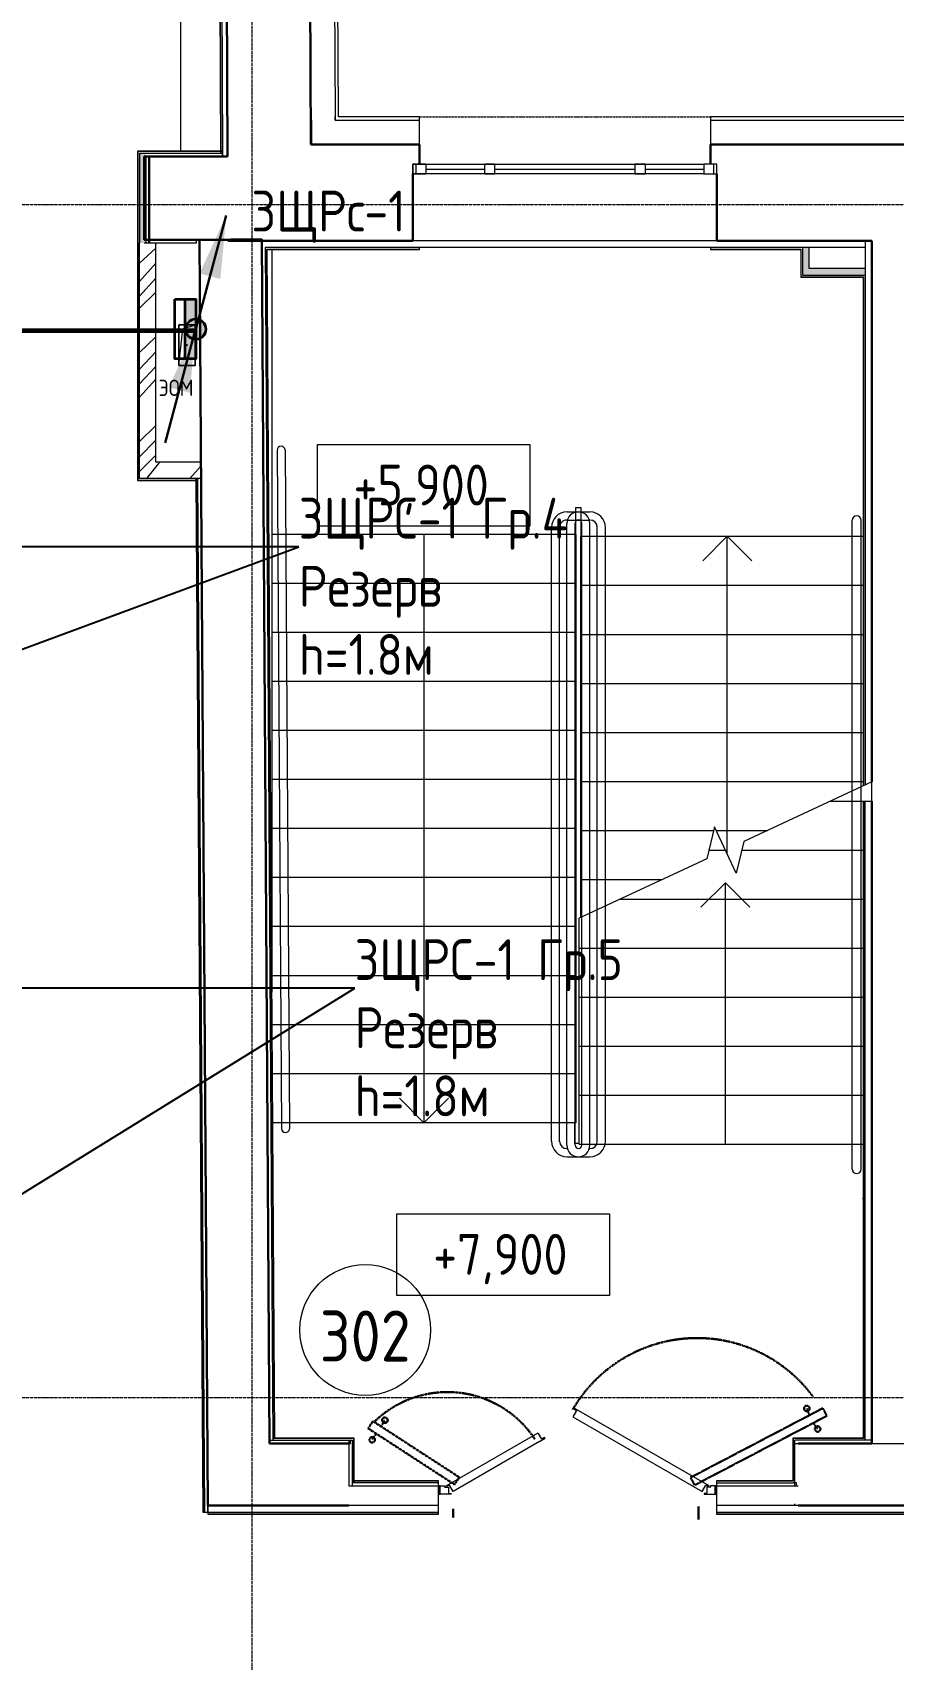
# Model space of a CAD drawing. Header units: millimetres. Extents: x -32 to 417638015, y -35 to 175284279.
# Drawn here: x 417133556 to 417138822, y 175243042 to 175252997 of the extents above; entities that cross this region are included whole.
import ezdxf
from ezdxf import colors
from ezdxf.entities.mleader import LeaderData, LeaderLine
from ezdxf.math import Vec2, Vec3

# ---------------------------------------------------------------- set-up
doc = ezdxf.new("R2010")
doc.units = ezdxf.units.MM
for name, pattern in [('ADSK_Линия сетки', [25, 20, -2.5, 0, -2.5]), ('ADSK_Штриховая_ш3 п1_5', [4.5, 3, -1.5]), ('ADSK_Штрихпунктирная 2 точки_ш15 п1_5 п1_5 п1_5', [19.5, 15, -1.5, 0, -1.5, 0, -1.5]), ('CONTINOUS', [0])]:
    doc.linetypes.add(name, pattern=pattern)
for name, color, linetype, lineweight in [('_ Окна', 7, 'Continuous', 9), ('_ЭМ_гофра', 5, 'Continuous', 60), ('Аннотация', 7, 'Continuous', 18), ('Двери', 7, 'Continuous', 9), ('Лестницы', 7, 'Continuous', 9), ('Обобщенные модели', 7, 'Continuous', 18), ('Окна', 7, 'Continuous', 9), ('Оси', 253, 'Continuous', 9), ('Отметки', 7, 'Continuous', 9), ('Перекрытие', 7, 'Continuous', 18), ('Стены внутренние', 7, 'Continuous', 18), ('Стены наружные', 7, 'Continuous', 18), ('Стены несущие', 7, 'Continuous', 30), ('Стены отделка', 7, 'Continuous', 30), ('Стены перегородки', 7, 'Continuous', 30), ('Стены штриховка', 7, 'Continuous', 9), ('Стрелки вверх', 7, 'Continuous', 18), ('ШТРИХОВКА', 252, 'Continuous', 15), ('ЭМ_Лоток 1_2', 162, 'Continuous', 30), ('ЭОМ_Щит', 5, 'Continuous', 35)]:
    doc.layers.add(name, color=color, linetype=linetype, lineweight=lineweight)
doc.layers.add('_ЭМ_Надписи', color=7, linetype='Continuous')
doc.layers.add('Линии', color=7, linetype='Continuous', lineweight=9, true_color=0x00a600)
doc.styles.add('GOST Common', font='GOST_Common.ttf', dxfattribs={"width": 0.9, "height": 349.9999999999996})
doc.styles.add('GOST Common_1', font='GOST_Common.ttf', dxfattribs={"width": 0.9, "height": 250})
doc.styles.add('GOST Common_4', font='GOST_Common.ttf', dxfattribs={"width": 0.9, "height": 199.9999999999999})
doc.styles.add('ЭОМ', font='isocpeur.ttf', dxfattribs={"width": 0.85, "height": 250})

# ---------------------------------------------------------------- blocks, each defined once
blk = doc.blocks.new('План 3 этажа')
h = blk.add_hatch()
h.set_pattern_fill('ANSI34', color=8, scale=20)
h.set_pattern_definition([(45, (507.3426762534655, 158.9018102923892), (-269.4076836320746, 269.4076836320746), []), (45, (597.1452762534609, 158.9018102923892), (-269.4076836320746, 269.4076836320746), []), (45, (686.9478762534563, 158.9018102923892), (-269.4076836320746, 269.4076836320746), []), (45, (776.7506762534613, 158.9018102923892), (-269.4076836320746, 269.4076836320746), [])])
h.paths.add_polyline_path([(2918.641258606862, 20168.90181029238), (2818.64125860692, 20168.90181029238), (2818.64125860692, 18726.90181029141), (3196.111596484319, 18726.90181029141), (3195.45965154341, 18826.9018102914), (2918.641258606862, 18826.9018102914)])
at = {"layer": 'Стены внутренние'}
h = blk.add_hatch(color=8, dxfattribs=at)
h.dxf.hatch_style = 1
h.paths.add_polyline_path([(2869.359226304165, 20718.90181029235), (2858.64125860692, 20718.90181029235), (2878.64125860692, 20718.90181029235)])
h.paths.add_polyline_path([(2858.64125860692, 20718.90181029235), (2818.64125860692, 20718.90181029235), (2818.64125860692, 20168.90181029238), (2858.641258606978, 20168.90181029238)])
for points in [[(6915.049940231955, 20011.92675335549), (6915.049940231955, 20141.42675335549), (6875.049940231955, 20141.42675335549), (6875.049940231955, 20011.92675335549)], [(7098.307992455084, 19971.92675335549), (7257.342676253465, 19971.9267533555), (7257.342676253465, 20011.92675335549), (6875.049940231955, 20011.92675335549), (6875.049940231955, 19971.92675335549), (7094.708948854648, 19971.92675335549)]]:
    blk.add_hatch(color=8, dxfattribs=at).paths.add_polyline_path(points)
at = {"layer": '_ Окна', "color": 8, "lineweight": 18}
for p, q in [((4491.148214135603, 20591.42675335647), (4491.148214135603, 20651.42675335647)), ((4491.148214135603, 20651.42675335647), (4571.148214135603, 20651.42675335647)), ((4571.148214135603, 20651.42675335647), (4571.148214135603, 20591.42675335647)), ((4931.148214135603, 20591.42675335647), (4931.148214135603, 20651.42675335647)), ((4931.148214135603, 20651.42675335647), (4991.148214135603, 20651.42675335647)), ((4991.148214135603, 20651.42675335647), (4991.148214135603, 20591.42675335647)), ((5851.148214135603, 20591.42675335647), (5851.148214135603, 20651.42675335647)), ((5851.148214135603, 20651.42675335647), (5911.148214135603, 20651.42675335647)), ((5911.148214135603, 20651.42675335647), (5911.148214135603, 20591.42675335647)), ((6271.148214135603, 20651.42675335647), (6271.148214135603, 20591.42675335647)), ((6351.148214135601, 20651.42675335647), (6271.148214135603, 20651.42675335647)), ((6351.148214135601, 20591.42675335647), (6351.148214135601, 20651.42675335647)), ((4571.148214135603, 20591.42675335647), (4491.148214135603, 20591.42675335647)), ((4991.148214135603, 20591.42675335647), (4931.148214135603, 20591.42675335647)), ((5911.148214135603, 20591.42675335647), (5851.148214135603, 20591.42675335647)), ((6271.148214135603, 20591.42675335647), (6351.148214135601, 20591.42675335647))]:
    blk.add_line(p, q, dxfattribs=at)
at = {"layer": '_ Окна', "color": 8}
for p, q in [((4511.148214135602, 20591.42675335647), (4511.148214135602, 20651.42675335647)), ((4571.148214135602, 20621.42675335645), (4931.148214135602, 20621.42675335645)), ((4991.148214135603, 20621.42675335645), (5851.148214135602, 20621.42675335645)), ((5911.148214135603, 20621.42675335645), (6271.148214135602, 20621.42675335645)), ((6331.148214135603, 20591.42675335647), (6331.148214135603, 20651.42675335647))]:
    blk.add_line(p, q, dxfattribs=at)
at = {"layer": 'Аннотация', "color": 8, "lineweight": 20}
for p, q in [((3906.598336592666, 18435.9877478139), (3906.598336592666, 18935.9877478139)), ((3906.598336592666, 18935.9877478139), (5206.598336592666, 18935.9877478139)), ((5206.598336592666, 18935.9877478139), (5206.598336592666, 18435.9877478139)), ((5206.598336592666, 18435.9877478139), (3906.598336592666, 18435.9877478139)), ((4393.798634460487, 13728.64807113637), (4393.798634460487, 14228.64807113637)), ((4393.798634460487, 14228.64807113637), (5693.798634460487, 14228.64807113637)), ((5693.798634460487, 14228.64807113637), (5693.798634460487, 13728.64807113637)), ((5693.798634460487, 13728.64807113637), (4393.798634460487, 13728.64807113637))]:
    blk.add_line(p, q, dxfattribs=at)
at = {"layer": 'Двери', "color": 8}
for p, q in [((5492.315598287227, 13025.28750531588), (5469.815598287216, 12986.31636214559)), ((5469.815598287216, 12986.31636214559), (6260.496791942281, 12529.81636214537)), ((5477.245090211542, 13039.18461963292), (5474.995090211542, 13035.28750531589)), ((5474.995090211542, 13035.28750531589), (5492.315598287227, 13025.28750531588)), ((6302.56730001798, 12562.68461963269), (5477.245090211542, 13039.18461963292)), ((4694.56730001797, 12562.68461963268), (5257.483812477863, 12887.68461963267)), ((5257.483812477863, 12887.68461963267), (5259.733812477863, 12883.78750531564)), ((5279.733812477862, 12849.14648916426), (5259.733812477863, 12883.78750531564)), ((5264.913304402173, 12834.81636214534), (5299.55432055355, 12854.81636214534)), ((5297.05432055355, 12859.14648916426), (5279.733812477862, 12849.14648916426)), ((5299.55432055355, 12854.81636214534), (5297.05432055355, 12859.14648916426)), ((5264.913304402173, 12834.81636214534), (4736.637808093658, 12529.81636214535)), ((4648.56730001809, 12512.68461963259), (4648.56730001809, 12562.68461963162)), ((4648.56730001809, 12562.68461963162), (4684.738362868637, 12562.68461963162)), ((4658.567300017993, 12562.68461963269), (4648.56730001809, 12562.68461963269)), ((4648.56730001809, 12562.68461963269), (4648.56730001809, 12512.68461963269)), ((4658.567300017993, 12512.68461963269), (4658.567300017993, 12562.68461963269)), ((4684.738362868637, 12562.68461963162), (4684.738362868637, 12557.23560860184)), ((4687.261249417686, 12554.71272205279), (4708.56730001809, 12554.71272205279)), ((4696.81730001797, 12558.78750531565), (4694.56730001797, 12562.68461963268)), ((4714.137808093659, 12568.78750531565), (4696.81730001797, 12558.78750531565)), ((4708.56730001809, 12554.71272205279), (4708.56730001809, 12519.18562130673)), ((4736.637808093658, 12529.81636214535), (4714.137808093659, 12568.78750531565)), ((6260.496791942281, 12529.81636214537), (6282.996791942292, 12568.78750531566)), ((6282.996791942292, 12568.78750531566), (6300.317300017978, 12558.78750531566)), ((6288.56730001809, 12554.71272205366), (6288.56730001809, 12519.18562130695)), ((6309.873350618491, 12554.71272205366), (6288.56730001809, 12554.71272205366)), ((6300.317300017978, 12558.78750531566), (6302.56730001798, 12562.68461963269)), ((6312.396237167541, 12562.68461963269), (6312.396237167541, 12557.23560860271)), ((6348.56730001809, 12562.68461963269), (6312.396237167541, 12562.68461963269)), ((6348.56730001809, 12562.68461963269), (6338.567300018002, 12562.68461963269)), ((6338.567300018002, 12562.68461963269), (6338.567300018002, 12512.68461963269)), ((6348.56730001809, 12512.68461963269), (6348.56730001809, 12562.68461963269)), ((6348.56730001809, 12512.68461963269), (6348.56730001809, 12562.68461963269)), ((4724.738362868638, 12512.68461963259), (4648.56730001809, 12512.68461963259)), ((4648.56730001809, 12512.68461963269), (4658.567300017993, 12512.68461963269)), ((4711.068301692229, 12516.68461963259), (4724.738362868638, 12516.68461963259)), ((4724.738362868638, 12516.68461963259), (4724.738362868638, 12512.68461963259)), ((6272.396237167542, 12516.68461963281), (6272.396237167542, 12512.68461963269)), ((6286.066298343951, 12516.68461963281), (6272.396237167542, 12516.68461963281)), ((6272.396237167542, 12512.68461963269), (6348.56730001809, 12512.68461963269)), ((6338.567300018002, 12512.68461963269), (6348.56730001809, 12512.68461963269))]:
    blk.add_line(p, q, dxfattribs=at)
for centre, radius, start, end in [((4687.261249417686, 12557.23560860184), 2.522886549050668, 180, 270), ((6309.873350618491, 12557.23560860271), 2.522886549050668, 270, 0), ((4711.068301692229, 12519.18562130673), 2.501001674139175, 180, 270), ((6286.066298343951, 12519.18562130695), 2.501001674139161, 270, 0)]:
    blk.add_arc(centre, radius, start, end, dxfattribs=at)
at = {"layer": 'Лестницы', "color": 8}
for p, q in [((3628.753219795646, 20129.49029970064), (3628.753219795646, 18385.44373266873)), ((5488.140560501022, 18549.58216896383), (5518.753219795646, 18549.58216896383)), ((5488.140560501022, 18385.44373266873), (5488.140560501022, 18549.58216896383)), ((5518.753219795646, 18549.58216896383), (5518.753219795646, 18374.14116865629)), ((5488.140560501022, 18385.44373266873), (3628.753219795646, 18385.44373266873)), ((3628.753219795646, 18385.44373266873), (3628.753219795646, 18085.44373266873)), ((5488.140560501022, 18385.44373266873), (3628.753219795646, 18385.44373266873)), ((5488.140560501022, 18385.44373266873), (5488.140560501022, 18085.44373266873)), ((5518.753219795646, 18374.14116865629), (7245.342676253465, 18374.14116865629)), ((5518.753219795646, 18074.14116865629), (5518.753219795646, 18374.14116865629)), ((5518.753219795646, 18374.14116865629), (7245.342676253465, 18374.14116865629)), ((3628.753219795646, 18085.44373266873), (3628.753219795646, 17785.44373266874)), ((5488.140560501022, 18085.44373266873), (3628.753219795646, 18085.44373266873)), ((5488.140560501022, 18085.44373266873), (3628.753219795646, 18085.44373266873)), ((5488.140560501022, 18085.44373266873), (5488.140560501022, 17785.44373266873)), ((5518.753219795646, 17774.14116865629), (5518.753219795646, 18074.14116865629)), ((5518.753219795646, 18074.14116865629), (7245.342676253465, 18074.14116865629)), ((5518.753219795646, 18074.14116865629), (7245.342676253465, 18074.14116865629)), ((3628.753219795646, 17785.44373266874), (3628.753219795646, 17485.44373266873)), ((5488.140560501022, 17785.44373266873), (3628.753219795646, 17785.44373266874)), ((5488.140560501022, 17785.44373266873), (3628.753219795646, 17785.44373266874)), ((5488.140560501022, 17785.44373266873), (5488.140560501022, 17485.44373266873)), ((5518.753219795646, 17474.14116865629), (5518.753219795646, 17774.14116865629)), ((5518.753219795646, 17774.14116865629), (7245.342676253465, 17774.14116865629)), ((5518.753219795646, 17774.14116865629), (7245.342676253465, 17774.14116865629)), ((3628.753219795646, 17485.44373266873), (3628.753219795646, 17185.44373266874)), ((5488.140560501022, 17485.44373266873), (3628.753219795646, 17485.44373266873)), ((5488.140560501022, 17485.44373266873), (3628.753219795646, 17485.44373266873)), ((5488.140560501022, 17485.44373266873), (5488.140560501022, 17185.44373266873)), ((5518.753219795646, 17174.14116865629), (5518.753219795646, 17474.14116865629)), ((5518.753219795646, 17474.14116865629), (7245.342676253465, 17474.14116865629)), ((5518.753219795646, 17474.14116865629), (7245.342676253465, 17474.14116865629)), ((3628.753219795646, 17185.44373266874), (3628.753219795646, 16885.44373266873)), ((5488.140560501022, 17185.44373266873), (3628.753219795646, 17185.44373266874)), ((5488.140560501022, 17185.44373266873), (3628.753219795646, 17185.44373266874)), ((5488.140560501022, 17185.44373266873), (5488.140560501022, 16885.44373266873)), ((5518.753219795646, 16874.14116865629), (5518.753219795646, 17174.14116865629)), ((5518.753219795646, 17174.14116865629), (7245.342676253465, 17174.14116865629)), ((5518.753219795646, 17174.14116865629), (7245.342676253465, 17174.14116865629)), ((3628.753219795646, 16885.44373266873), (3628.753219795646, 16585.44373266873)), ((5488.140560501022, 16885.44373266873), (3628.753219795646, 16885.44373266873)), ((5488.140560501022, 16885.44373266873), (3628.753219795646, 16885.44373266873)), ((5488.140560501022, 16885.44373266873), (5488.140560501022, 16585.44373266873)), ((5518.753219795646, 16574.14116865629), (5518.753219795646, 16874.14116865629)), ((5518.753219795646, 16874.14116865629), (7245.342676253465, 16874.14116865629)), ((5518.753219795646, 16874.14116865629), (7245.342676253465, 16874.14116865629)), ((7297.342676253465, 16871.31016376653), (6515.631149633031, 16506.7920924354)), ((7297.342676253465, 16753.9648097178), (7297.342676253465, 16871.31016376653)), ((7045.694752406329, 16753.96480971781), (7297.342676253465, 16753.96480971781)), ((7045.694752406329, 16753.96480971781), (7297.342676253465, 16753.96480971781)), ((3628.753219795646, 16585.44373266873), (3628.753219795646, 16285.44373266873)), ((5488.140560501022, 16585.44373266873), (3628.753219795646, 16585.44373266873)), ((5488.140560501022, 16585.44373266873), (3628.753219795646, 16585.44373266873)), ((5488.140560501022, 16585.44373266873), (5488.140560501022, 16285.44373266873)), ((5518.753219795646, 16274.14116865629), (5518.753219795646, 16574.14116865629)), ((5518.753219795646, 16574.14116865629), (6331.099396561622, 16574.14116865629)), ((5518.753219795646, 16574.14116865629), (6331.099396561622, 16574.14116865629)), ((6336.308572856477, 16595.57540144229), (6289.0542028739, 16401.13752700022)), ((6468.376779650454, 16312.35421799333), (6336.308572856477, 16595.57540144229)), ((6346.303519751295, 16574.14116865629), (6660.061709678674, 16574.14116865629)), ((6346.303519751295, 16574.14116865629), (6660.061709678674, 16574.14116865629)), ((6301.892853624828, 16453.96480971781), (6402.342676253465, 16453.96480971781)), ((6301.892853624828, 16453.96480971781), (6402.342676253465, 16453.96480971781)), ((6515.631149633031, 16506.7920924354), (6468.376779650454, 16312.35421799333)), ((6502.792498882161, 16453.96480971781), (7245.342676253465, 16453.96480971781)), ((6502.792498882161, 16453.96480971781), (7245.342676253465, 16453.96480971781)), ((6289.0542028739, 16401.13752700022), (5507.342676253465, 16036.61945566909)), ((3628.753219795646, 16285.44373266873), (3628.753219795646, 15985.44373266874)), ((5488.140560501022, 16285.44373266873), (3628.753219795646, 16285.44373266873)), ((5488.140560501022, 16285.44373266873), (3628.753219795646, 16285.44373266873)), ((5488.140560501022, 16285.44373266873), (5488.140560501022, 15985.44373266873)), ((5518.753219795646, 16041.94027950651), (5518.753219795646, 16274.14116865629)), ((5518.753219795646, 16274.14116865629), (6016.70963352581, 16274.14116865629)), ((5518.753219795646, 16274.14116865629), (6016.70963352581, 16274.14116865629)), ((5758.990600100602, 16153.96480971781), (7245.342676253465, 16153.96480971781)), ((5758.990600100602, 16153.96480971781), (7245.342676253465, 16153.96480971781)), ((5507.342676253465, 15853.96480971781), (5507.342676253465, 16036.61945566909)), ((3628.753219795646, 15985.44373266874), (3628.753219795646, 15685.44373266874)), ((5488.140560501022, 15985.44373266873), (3628.753219795646, 15985.44373266874)), ((5488.140560501022, 15985.44373266873), (3628.753219795646, 15985.44373266874)), ((5488.140560501022, 15985.44373266873), (5488.140560501022, 15685.44373266874)), ((5507.342676253465, 15553.96480971781), (5507.342676253465, 15853.96480971781)), ((5507.342676253465, 15853.96480971781), (7245.342676253465, 15853.96480971781)), ((5507.342676253465, 15853.96480971781), (7245.342676253465, 15853.96480971781)), ((3628.753219795646, 15685.44373266874), (3628.753219795646, 15583.54317276765)), ((5488.140560501022, 15685.44373266874), (3628.753219795646, 15685.44373266874)), ((5488.140560501022, 15685.44373266874), (3628.753219795646, 15685.44373266874)), ((5488.140560501022, 15685.44373266874), (5488.140560501022, 15385.44373266873)), ((5507.342676253465, 15253.96480971781), (5507.342676253465, 15553.96480971781)), ((5507.342676253465, 15553.96480971781), (7245.342676253465, 15553.96480971781)), ((5507.342676253465, 15553.96480971781), (7245.342676253465, 15553.96480971781)), ((5488.140560501022, 15385.44373266873), (3630.045111437445, 15385.44373266874)), ((5488.140560501022, 15385.44373266873), (3630.045111437445, 15385.44373266874)), ((5488.140560501022, 15385.44373266873), (5488.140560501022, 15085.44373266873)), ((5507.342676253465, 14953.96480971781), (5507.342676253465, 15253.96480971781)), ((5507.342676253465, 15253.96480971781), (7245.342676253465, 15253.96480971781)), ((5507.342676253465, 15253.96480971781), (7245.342676253465, 15253.96480971781)), ((5488.140560501022, 15085.44373266873), (3632.001540452766, 15085.44373266873)), ((5488.140560501022, 15085.44373266873), (3632.001540452766, 15085.44373266873)), ((5488.140560501022, 15085.44373266873), (5488.140560501022, 14785.44373266873)), ((5507.342676253465, 14653.96480971781), (5507.342676253465, 14953.96480971781)), ((5507.342676253465, 14953.96480971781), (7245.342676253465, 14953.96480971781)), ((5507.342676253465, 14953.96480971781), (7245.342676253465, 14953.96480971781)), ((5488.140560501022, 14785.44373266873), (3633.957969468145, 14785.44373266873)), ((5507.342676253465, 14653.96480971781), (7245.342676253465, 14653.96480971781)), ((5507.342676253465, 14653.96480971781), (7245.342676253465, 14653.96480971781))]:
    blk.add_line(p, q, dxfattribs=at)
at = {"layer": 'Линии', "color": 8, "linetype": 'ADSK_Штрихпунктирная 2 точки_ш15 п1_5 п1_5 п1_5'}
blk.add_line((4531.14821413561, 20941.42675335548), (6312.14821413561, 20941.42675335547), dxfattribs=at)
at = {"layer": 'Линии', "color": 8}
for p, q in [((3660.101307253528, 18900.31872754605), (3687.092073810636, 14750.28045034087)), ((3710.097926093382, 18900.83860697143), (3737.105021020048, 14748.28971715977)), ((5433.753219795646, 18523.62530773154), (5573.753219795646, 18523.62530773154)), ((5338.753219795646, 14672.32530773154), (5338.753219795646, 18428.62530773154)), ((5388.140560501022, 14669.14116865629), (5388.140560501022, 18428.16981923254)), ((5433.139987094386, 18473.62473432496), (5570.75703984336, 18473.62473432496)), ((5618.753219795646, 14672.55305198101), (5618.753219795646, 18428.39756348207)), ((5668.753219795646, 14672.32530773154), (5668.753219795646, 18428.62530773154)), ((7178.753219795646, 14500.9358968852), (7178.753219795646, 18472.34644042737)), ((7232.342676253465, 14500.9358968852), (7232.342676253465, 18472.34644042737)), ((5433.368304750475, 14627.32530773154), (5436.136913438095, 14627.32530773154)), ((5433.753219795646, 14577.32530773154), (5573.753219795646, 14577.32530773154)), ((5463.753219795646, 14577.32530773154), (5573.753219795646, 14577.32530773154)), ((5570.756866858574, 14627.32530773154), (5573.525475546194, 14627.32530773154))]:
    blk.add_line(p, q, dxfattribs=at)
at = {"layer": 'Линии', "color": 8, "lineweight": 18}
for p, q in [((5433.140560501022, 14647.63163737885), (5433.140560501022, 18453.31897808423)), ((5483.140560501022, 14647.63163737885), (5483.140560501022, 18453.62473432496)), ((5523.753219795646, 14647.63163737885), (5523.753219795646, 18453.62473432496)), ((5573.753219795646, 14647.63163737885), (5573.753219795646, 18453.31897808423))]:
    blk.add_line(p, q, dxfattribs=at)
at = {"layer": 'Линии', "color": 8, "linetype": 'ADSK_Штриховая_ш3 п1_5', "lineweight": 30}
for p, q in [((4246.31626461324, 12959.39848830593), (4217.451492227439, 12914.94823616814)), ((4775.345471467066, 12615.86145742569), (4246.31626461324, 12959.39848830593)), ((4295.308540619095, 12927.58425042064), (4319.81636622973, 12965.32503053765)), ((6189.783830009575, 12614.93568393922), (6997.94845143985, 13038.33894508134)), ((7023.187355238246, 12991.72859686961), (6214.379798853246, 12567.98849747779)), ((6916.948458560102, 12995.33628660954), (6900.762415407691, 13037.32452314155)), ((6941.311684879649, 12948.83334394866), (6966.618156494922, 12911.62336552368)), ((6997.94845143985, 13038.33894508134), (7023.187355238246, 12991.72859686961)), ((4217.451492227439, 12914.94823616814), (4745.87195928226, 12571.80650418709)), ((4266.443768233294, 12883.13399828284), (4241.935942622658, 12845.39321816585)), ((4745.87195928226, 12571.80650418709), (4775.345471467066, 12615.86145742569)), ((6214.379798853246, 12567.98849747779), (6189.783830009575, 12614.93568393922)), ((4737.2343271391, 12422.68461963172), (4737.2343271391, 12367.16963488351)), ((6237.2343271391, 12437.16963488351), (6237.2343271391, 12357.16963488351))]:
    blk.add_line(p, q, dxfattribs=at)
at = {"layer": 'Линии', "color": 8}
blk.add_circle((4199.380718668181, 13517.31126137398), 400, dxfattribs=at)
at = {"layer": 'Линии', "color": 8, "linetype": 'ADSK_Штриховая_ш3 п1_5', "lineweight": 30}
for centre, radius in [((6900.762415407691, 13037.32452314154), 17.000000000002), ((4319.81636622973, 12965.32503053765), 17.00000000000159), ((4241.935942622658, 12845.39321816585), 17.00000000000119), ((6966.618156494864, 12911.62336552368), 17.00000000000181)]:
    blk.add_circle(centre, radius, dxfattribs=at)
at = {"layer": 'Линии', "color": 8}
for centre, radius, start, end in [((3685.10104480217, 18900.44373266873), 25.00000000000009, 0.9050228729192833, 180.3726315524127), ((5433.753219795646, 18428.62530773154), 94.99999999999818, 90, 180), ((5503.446890148334, 18453.31897808423), 70.3063296473083, 0, 180), ((5573.753219795646, 18428.62530773154), 94.99999999999818, 0, 90), ((5433.367731343897, 18428.39756348207), 45.22774424946742, 90.28851404606247, 180.2885140453348), ((5503.446890148334, 18453.62473432496), 20.30632964730921, 0, 180), ((5573.525475546194, 18428.39756348207), 45.22774424946783, 0, 90), ((7205.547948024585, 18472.34644042737), 26.79472822891421, 0, 180), ((3712.197989539185, 14750.44373266874), 25.00000000000036, 180.3726315524127, 355.0572316146584), ((5433.753219795646, 14672.32530773154), 94.99999999999727, 180, 270), ((5433.368304750475, 14672.55305198101), 45.22774424946692, 180, 270), ((5503.446890148334, 14647.63163737885), 70.3063296473083, 180, 0), ((5503.446890148334, 14647.63163737885), 20.3063296473083, 180, 0), ((5573.525475546194, 14672.55305198101), 45.22774424946783, 270, 0), ((5573.753219795646, 14672.32530773154), 94.99999999999727, 270, 0), ((7205.547948024527, 14500.9358968852), 26.79472822891421, 180, 0)]:
    blk.add_arc(centre, radius, start, end, dxfattribs=at)
at = {"layer": 'Линии', "color": 8, "linetype": 'ADSK_Штриховая_ш3 п1_5', "lineweight": 30}
for centre, radius, start, end in [((6229.349740077974, 12588.09608559934), 879.9999999999993, 36.26609898937178, 149.8569379988857), ((4702.250048008806, 12496.58673487298), 640.942282945736, 33.38098718433336, 133.8165284658002)]:
    blk.add_arc(centre, radius, start, end, dxfattribs=at)
at = {"layer": 'Обобщенные модели', "color": 8}
for p, q in [((3059.196652181447, 19418.90181029139), (3059.196652181447, 19668.90181029139)), ((3059.196652181447, 19668.90181029139), (3159.196652181447, 19668.90181029139)), ((3159.196652181447, 19668.90181029139), (3059.196652181447, 19668.90181029139)), ((3059.196652181447, 19668.90181029139), (3059.196652181447, 19418.90181029139)), ((3059.196652181447, 19418.90181029139), (3084.19665218144, 19643.90181029139)), ((3084.19665218144, 19643.90181029139), (3159.196652181447, 19668.90181029139)), ((3159.196652181447, 19668.90181029139), (3159.196652181447, 19418.90181029139)), ((3159.196652181447, 19418.90181029139), (3159.196652181447, 19668.90181029139)), ((3159.196652181447, 19418.90181029139), (3059.196652181447, 19418.90181029139)), ((3059.196652181447, 19418.90181029139), (3159.196652181447, 19418.90181029139))]:
    blk.add_line(p, q, dxfattribs=at)
for radius, start, end in [(2.500000000000002, 0, 180), (2.500000000000002, 180, 0), (2.499999999999999, 60.0000000000418, 165.0000000000055), (2.500000000000002, 194.9999999999945, 270), (2.499999999999998, 299.9999999999582, 0)]:
    blk.add_arc((3109.196652181447, 19543.90181029139), radius, start, end, dxfattribs=at)
at = {"layer": 'Окна', "color": 8}
for p, q in [((4491.148214135603, 20651.42675335647), (4491.148214135603, 20591.42675335647)), ((4571.148214135603, 20651.42675335647), (4491.148214135603, 20651.42675335647)), ((4571.148214135602, 20651.42675335646), (4931.148214135602, 20651.42675335646)), ((4991.148214135602, 20651.42675335647), (4931.148214135602, 20651.42675335647)), ((4991.148214135603, 20651.42675335646), (5851.148214135602, 20651.42675335646)), ((5911.148214135603, 20651.42675335647), (5851.148214135603, 20651.42675335647)), ((5911.148214135603, 20651.42675335646), (6271.148214135602, 20651.42675335646)), ((6351.148214135601, 20651.42675335647), (6271.148214135603, 20651.42675335647)), ((6351.148214135601, 20591.42675335647), (6351.148214135601, 20651.42675335647)), ((4491.148214135603, 20591.42675335647), (4571.148214135603, 20591.42675335647)), ((4931.148214135602, 20591.42675335638), (4571.148214135602, 20591.42675335638)), ((4931.148214135602, 20591.42675335647), (4991.148214135602, 20591.42675335647)), ((5851.148214135602, 20591.42675335637), (4991.148214135603, 20591.42675335638)), ((5851.148214135603, 20591.42675335647), (5911.148214135603, 20591.42675335647)), ((6271.148214135602, 20591.42675335637), (5911.148214135602, 20591.42675335637)), ((6271.148214135603, 20591.42675335647), (6351.148214135601, 20591.42675335647))]:
    blk.add_line(p, q, dxfattribs=at)
at = {"layer": 'Оси', "color": 8, "linetype": 'ADSK_Линия сетки'}
for p, q in [((3506.908029291895, -3523.68777841861), (3506.908029291953, 43515.24606842796)), ((-10051.77423916385, 20403.90181029199), (56512.19555426505, 20403.90181029178)), ((-10051.77423916385, 13103.90181029199), (56512.195554265, 13103.90181029178))]:
    blk.add_line(p, q, dxfattribs=at)
at = {"layer": 'Перекрытие', "color": 8}
for p, q in [((3069.973136525543, 23585.28753219144), (3069.973136525543, 20731.03738989438)), ((5482.342676253465, 14785.44373266873), (3633.957969468145, 14785.44373266873)), ((5482.342676253465, 14658.9648097178), (5482.342676253465, 14785.44373266873)), ((3602.600053501548, 14686.88183965608), (3612.556615746231, 13144.72830293763)), ((5507.342676253465, 14658.9648097178), (5482.342676253465, 14658.9648097178))]:
    blk.add_line(p, q, dxfattribs=at)
at = {"layer": 'Стены наружные', "color": 8}
blk.add_line((7245.342676253465, 14318.54781719368), (7245.342676253465, 14326.93111418809), dxfattribs=at)
at = {"layer": 'Стены несущие', "color": 8}
for p, q in [((3351.080568056437, 21857.71652092361), (3356.970004754257, 20699.03738989442)), ((3866.608645774308, 20771.42675335548), (3860.972323612194, 21880.30850216176)), ((3866.608645774308, 20771.42675335548), (4531.14821413561, 20771.42675335547)), ((4531.14821413561, 20651.42675335549), (4531.14821413561, 20771.42675335547)), ((6311.14821413561, 20771.42675335547), (8262.760536277492, 20771.42675335547)), ((6311.14821413561, 20771.42675335547), (6311.14821413561, 20651.42675335646)), ((3356.970004754257, 20699.03738989439), (2847.090028311126, 20699.03738989439)), ((2847.090028311126, 20699.03738989439), (2847.090028311126, 20189.03738989439)), ((2878.64125860692, 20699.03738989439), (2878.64125860692, 20168.90181029238)), ((4491.14821413561, 20181.42675335547), (4491.14821413561, 20591.42675335647)), ((6351.14821413561, 20591.42675335646), (6351.14821413561, 20181.42675335547)), ((2847.090028311126, 20189.03738989439), (3359.562277830963, 20189.03738989439)), ((3566.701946662855, 20191.50871547929), (3186.709982866421, 20189.03738989443)), ((3186.709982866421, 20189.03738989443), (3237.089363522769, 12442.68461963172)), ((3359.562277830963, 20189.03738989437), (3359.600961847056, 20181.42675335548)), ((4491.14821413561, 20181.42675335547), (3359.600961847056, 20181.42675335548)), ((3614.626022047014, 12822.68461963172), (3566.701946662855, 20191.50871547929)), ((7297.342676253465, 20181.42675335547), (6351.14821413561, 20181.42675335547)), ((7297.342676253465, 20181.42675335547), (7297.342676253465, 16871.31016376653)), ((7297.342676253465, 16753.9648097178), (7297.342676253465, 12822.68461963171)), ((4098.567300018098, 12822.68461963172), (3614.626022047014, 12822.68461963172)), ((7297.342676253465, 12822.68461963171), (6846.908029291953, 12822.68461963171)), ((3237.089363522769, 12442.68461963172), (4098.567300018098, 12442.68461963172)), ((6846.908029291953, 12442.68461963171), (7595.836308915634, 12442.68461963171))]:
    blk.add_line(p, q, dxfattribs=at)
at = {"layer": 'Стены отделка', "color": 8, "lineweight": 9}
for p, q in [((3309.081110596773, 21857.50304236908), (3314.867804439215, 20719.03738989439)), ((4035.746750773571, 20941.42675335548), (4030.970127615554, 21881.17258202531)), ((3865.846212516422, 20921.42675335547), (3870.952979266993, 20921.42675335547)), ((3870.952979266993, 20921.42675335548), (3870.952979266993, 20771.42675335548)), ((4015.848150185484, 20921.42675335548), (4015.746492417762, 20941.42675335548)), ((4015.848150185484, 20941.42675335548), (4015.848150185484, 20921.42675335548)), ((4531.14821413561, 20941.42675335548), (4035.746750773571, 20941.42675335548)), ((4531.14821413561, 20771.42675335547), (4531.14821413561, 20941.42675335548)), ((8262.760536277492, 20941.42675335547), (6311.14821413561, 20941.42675335547)), ((6311.14821413561, 20941.42675335547), (6311.14821413561, 20771.42675335547)), ((6312.14821413561, 20921.42675335547), (6311.14821413561, 20921.42675335547)), ((3326.806964792137, 20731.03738989439), (2806.64125860692, 20731.03738989439)), ((2806.64125860692, 20731.03738989439), (2806.64125860692, 20168.90181029237)), ((2818.64125860692, 20718.90181029234), (2818.64125860692, 20168.90181029238)), ((2818.64125860692, 20718.90181029235), (2858.64125860692, 20718.90181029235)), ((2847.090028311126, 20719.03738989438), (3314.867804439215, 20719.03738989439)), ((3326.867959452735, 20719.03738989439), (3326.965846252686, 20699.77928456098)), ((3326.969617220457, 20699.03738989439), (3326.969617220457, 20719.03738989439)), ((6311.14821413561, 20771.42675335547), (6311.14821413561, 20771.42675335547)), ((2858.641258606978, 20168.90181029238), (2858.64125860692, 20699.03738989439)), ((3326.965846252686, 20699.77928456098), (3356.965458723891, 20699.93176924278)), ((2847.090028311126, 20169.03738989439), (3166.709559884679, 20169.03738989439)), ((2918.641258606862, 18826.9018102914), (2918.641258606862, 20168.90181029238)), ((3166.709559884679, 20169.03738989439), (3166.709559884679, 20189.03738989439)), ((3186.709982866421, 20189.03738989443), (3166.710405710386, 20188.90733767514)), ((3237.342676253465, 12402.68461963172), (3186.709982866421, 20189.03738989443)), ((3566.572404939623, 20181.42675335548), (3566.572404939623, 20141.42675335548)), ((3566.572404939623, 20141.42675335548), (3567.028620385798, 20141.42675335548)), ((3567.028620385798, 20141.42675335548), (3614.626856672578, 12842.68461963171)), ((7257.342676253465, 20141.42675335547), (3587.029045671748, 20141.42675335548)), ((3587.029045671748, 20141.42675335548), (3634.627281958528, 12842.68461963172)), ((3599.107558003976, 20129.42675335548), (4532.14821413561, 20129.42675335548)), ((3646.549279969535, 12854.68461963173), (3599.107558003976, 20129.42675335548)), ((6351.14821413561, 20181.42675335547), (4491.14821413561, 20181.42675335547)), ((4532.14821413561, 20129.42675335548), (4532.14821413561, 20141.42675335548)), ((6312.14821413561, 20141.42675335547), (6312.14821413561, 20129.42675335547)), ((6312.14821413561, 20129.42675335547), (6863.049940231955, 20129.42675335547)), ((6863.049940231955, 20129.42675335547), (6863.049940231955, 19961.92675335547)), ((6875.049940231955, 20141.42675335547), (6875.049940231955, 19971.92675335547)), ((6915.049940231955, 20011.92675335547), (6915.049940231955, 20141.42675335547)), ((7257.342676253465, 20181.42675335547), (7257.342676253465, 16852.65785744033)), ((7297.342676253465, 20181.42675335547), (7297.342676253465, 20181.42675335547)), ((7257.342676253465, 20011.92675335547), (6915.049940231955, 20011.92675335547)), ((6865.049940231955, 19959.92675335547), (7245.342676253465, 19959.92675335547)), ((6875.049940231955, 19971.92675335547), (7257.342676253465, 19971.92675335547)), ((7245.342676253465, 19959.92675335547), (7245.342676253465, 16847.06216554247)), ((3195.45965154341, 18826.9018102914), (2918.641258606862, 18826.9018102914)), ((3164.21720617183, 18726.90181029141), (3205.343352803786, 12402.47653608084)), ((3217.34309909743, 12402.55456741242), (3176.217459883541, 18726.90181029141)), ((7245.342676253465, 16753.9648097178), (7245.342676253465, 14326.93111418809)), ((7257.342676253465, 15954.454069861), (7257.342676253465, 16753.9648097178)), ((7257.342676253465, 16029.90374281064), (7245.342676253465, 16029.90374281064)), ((7257.342676253465, 12842.68461963171), (7257.342676253465, 16029.90374281064)), ((7245.342676253465, 15954.454069861), (7257.342676253465, 15954.454069861)), ((7245.342676253465, 14326.93111418809), (7257.342676253465, 14326.93111418809)), ((7257.342676253465, 14318.54781719368), (7245.342676253465, 14318.54781719368)), ((7245.342676253465, 14318.54781719368), (7245.342676253465, 12854.68461963171)), ((3614.626856672578, 12842.68461963171), (3634.626431395649, 12842.81504545932)), ((3614.626856672578, 12842.68461963172), (3614.626856672578, 12822.68461963172)), ((3614.626856672578, 12842.68461963172), (4119.624871420849, 12842.68461963172)), ((4129.624871420849, 12854.68461963172), (3646.549279969535, 12854.68461963172)), ((4099.624871420849, 12842.68461963172), (4099.624871420849, 12562.68461963172)), ((4109.624871420849, 12822.68461963172), (4109.624871420849, 12842.68461963172)), ((4119.624871420849, 12842.68461963172), (4119.624871420849, 12562.68461963172)), ((4131.624871420849, 12594.68461963172), (4131.624871420849, 12852.68461963172)), ((6815.342676253465, 12852.68461963172), (6815.342676253465, 12594.68461963171)), ((7245.342676253465, 12854.68461963171), (6817.342676253465, 12854.68461963172)), ((7297.342676253465, 12842.68461963171), (6827.342676253465, 12842.68461963171)), ((6827.342676253465, 12562.68461963172), (6827.342676253465, 12842.68461963172)), ((4098.567300018098, 12822.68461963172), (4109.624871420849, 12822.68461963172)), ((6827.342676253465, 12822.68461963171), (6846.908029291953, 12822.68461963171)), ((4119.624871420849, 12583.68461963172), (4131.624871420849, 12583.68461963172)), ((4131.624871420849, 12582.68461963172), (4119.624871420849, 12582.68461963172)), ((4648.567300018098, 12594.68461963172), (4131.624871420849, 12594.68461963172)), ((4131.624871420849, 12583.68461963172), (4131.624871420849, 12582.68461963172)), ((4648.567300018098, 12562.68461963172), (4648.567300018098, 12594.68461963172)), ((6348.567300018098, 12594.68461963171), (6348.567300018098, 12562.68461963171)), ((6815.342676253465, 12594.68461963171), (6348.567300018098, 12594.68461963171)), ((6837.342676253465, 12582.68461963171), (6817.342676253465, 12582.68461963171)), ((6837.342676253465, 12562.68461963171), (6837.342676253465, 12582.68461963171)), ((3205.343352803786, 12402.47653608084), (3237.342676253465, 12402.68461963172)), ((3237.342676253465, 12442.68461963172), (3237.342676253465, 12390.68461963172)), ((3237.342676253465, 12390.68461963172), (4648.567300018098, 12390.68461963172)), ((4648.567300018098, 12390.68461963172), (4648.567300018098, 12442.68461963172)), ((6348.567300018098, 12442.68461963171), (6348.567300018098, 12390.68461963171)), ((6348.567300018098, 12390.68461963171), (7595.836308915634, 12390.68461963171)), ((6846.908029291953, 12442.68461963171), (6827.342676253465, 12442.68461963171))]:
    blk.add_line(p, q, dxfattribs=at)
blk.add_lwpolyline([(3196.111596484319, 18726.90181029141), (2818.64125860692, 18726.90181029141), (2818.64125860692, 20168.90181029238)], dxfattribs=at)
at = {"layer": 'Стены перегородки', "color": 8, "lineweight": 18}
for p, q in [((4098.567300018098, 12562.68461963172), (4648.567300018098, 12562.68461963172)), ((4648.567300018098, 12442.68461963172), (4648.567300018098, 12562.68461963172)), ((6348.567300018098, 12562.68461963172), (6348.567300018098, 12442.68461963172)), ((6348.567300018098, 12562.68461963171), (6847.342676253465, 12562.68461963172)), ((6827.342676253465, 12442.68461963172), (6827.342676253465, 12452.68461963172)), ((4648.567300018098, 12442.68461963172), (4098.567300018098, 12442.68461963172)), ((6827.342676253465, 12442.68461963171), (6348.567300018098, 12442.68461963171))]:
    blk.add_line(p, q, dxfattribs=at)
at = {"layer": 'Стены штриховка', "color": 8}
for p, q in [((3311.081084761536, 21857.51320801454), (3316.867830274801, 20719.03738989439)), ((3321.086038407986, 21856.56404915943), (3326.867959452735, 20719.03738989438)), ((4010.975468790799, 21880.07093848841), (4015.746492417704, 20941.42675335548)), ((4015.848150185484, 20921.42675335548), (4531.14821413561, 20921.42675335548)), ((6312.14821413561, 20921.42675335547), (8262.760536277492, 20921.42675335547)), ((3326.817130568903, 20729.03738989439), (2808.64125860692, 20729.03738989439)), ((2808.64125860692, 20729.03738989439), (2808.64125860692, 20168.90181029238)), ((3314.867804439215, 20719.03738989439), (3326.867959452735, 20719.03738989439)), ((3597.094472615281, 20131.42675335548), (4532.14821413561, 20131.42675335548)), ((3644.549237440922, 12854.68461963173), (3597.094472615281, 20131.42675335548)), ((6312.14821413561, 20131.42675335547), (6865.049940231955, 20131.42675335547)), ((6865.049940231955, 20131.42675335547), (6865.049940231955, 19959.92675335547)), ((6863.049940231955, 19961.92675335547), (7247.342676253465, 19961.92675335547)), ((6863.049940231955, 19961.92675335547), (6863.049940231955, 19959.92675335547)), ((6863.049940231955, 19959.92675335547), (6865.049940231955, 19959.92675335547)), ((7247.342676253465, 19961.92675335547), (7247.342676253465, 16847.99478085878)), ((3166.217248457076, 18726.90181029141), (3207.343310519413, 12402.48954130277)), ((7247.342676253465, 16753.9648097178), (7247.342676253465, 14326.93111418809)), ((7247.342676253465, 14318.54781719368), (7247.342676253465, 12852.68461963171)), ((3644.549237440922, 12854.68461963172), (3634.549024797918, 12854.68461963172)), ((4131.624871420849, 12852.68461963172), (3634.562067658058, 12852.68461963172)), ((4129.624871420849, 12583.68461963172), (4129.624871420849, 12854.68461963172)), ((4131.624871420849, 12854.68461963172), (4129.624871420849, 12854.68461963172)), ((4131.624871420849, 12852.68461963172), (4131.624871420849, 12854.68461963172)), ((6817.342676253465, 12854.68461963172), (6815.342676253465, 12854.68461963172)), ((6815.342676253465, 12854.68461963172), (6815.342676253465, 12852.68461963172)), ((7247.342676253465, 12852.68461963171), (6815.342676253465, 12852.68461963172)), ((6817.342676253465, 12854.68461963172), (6817.342676253465, 12592.68461963171)), ((7297.342676253465, 12822.68461963171), (7737.342676253465, 12822.68461963171)), ((4648.567300018098, 12592.68461963172), (4131.624871420849, 12592.68461963172)), ((4131.624871420849, 12592.68461963172), (4131.624871420849, 12583.68461963172)), ((4648.567300018098, 12582.68461963172), (4131.624871420849, 12582.68461963172)), ((6817.342676253465, 12592.68461963171), (6348.567300018098, 12592.68461963171)), ((6348.567300018098, 12582.68461963171), (6817.342676253465, 12582.68461963171)), ((3237.342676253465, 12402.68461963172), (4648.567300018098, 12402.68461963172)), ((3237.342676253465, 12392.68461963172), (4648.567300018098, 12392.68461963172)), ((6348.567300018098, 12402.68461963171), (7575.836308915634, 12402.68461963171)), ((6348.567300018098, 12392.68461963171), (7595.836308915634, 12392.68461963171))]:
    blk.add_line(p, q, dxfattribs=at)
for points in [[(2806.64125860692, 20168.90181029238), (2806.64125860692, 18776.90181029145), (2806.64125860692, 18714.90181029141), (2868.641258606862, 18714.90181029141), (3164.189149832935, 18714.90181029141)], [(2808.641258606862, 20168.90181029238), (2808.641258606862, 18716.90181029146), (3166.176153436885, 18716.90181029138)]]:
    blk.add_lwpolyline(points, dxfattribs=at)
at = {"layer": 'Стрелки вверх', "color": 8}
for p, q in [((4558.446890148334, 18385.44373266873), (4558.446890148334, 18085.44373266873)), ((6413.753219795646, 18374.14116865629), (6263.753219795646, 18224.14116865629)), ((6413.753219795646, 18074.14116865629), (6413.753219795646, 18374.14116865629)), ((6413.753219795646, 18374.14116865629), (6563.753219795646, 18224.14116865629)), ((4558.446890148334, 18085.44373266873), (4558.446890148334, 17785.44373266873)), ((6413.753219795646, 17774.14116865629), (6413.753219795646, 18074.14116865629)), ((4558.446890148334, 17785.44373266873), (4558.446890148334, 17485.44373266873)), ((6413.753219795646, 17474.14116865629), (6413.753219795646, 17774.14116865629)), ((4558.446890148334, 17485.44373266873), (4558.446890148334, 17185.44373266873)), ((6413.753219795646, 17174.14116865629), (6413.753219795646, 17474.14116865629)), ((4558.446890148334, 17185.44373266873), (4558.446890148334, 16885.44373266873)), ((6413.753219795646, 16874.14116865629), (6413.753219795646, 17174.14116865629)), ((4558.446890148334, 16885.44373266873), (4558.446890148334, 16585.44373266873)), ((6413.753219795646, 16574.14116865629), (6413.753219795646, 16874.14116865629)), ((4558.446890148334, 16585.44373266873), (4558.446890148334, 16285.44373266873)), ((6413.753219795646, 16429.49482012487), (6413.753219795646, 16574.14116865629)), ((4558.446890148334, 16285.44373266873), (4558.446890148334, 15985.44373266873)), ((6402.342676253465, 16253.96480971781), (6252.342676253465, 16103.96480971781)), ((6402.342676253465, 16153.96480971781), (6402.342676253465, 16253.96480971781)), ((6402.342676253465, 16253.96480971781), (6552.342676253465, 16103.96480971781)), ((6402.342676253465, 15853.96480971781), (6402.342676253465, 16153.96480971781)), ((4558.446890148334, 15985.44373266873), (4558.446890148334, 15685.44373266874)), ((6402.342676253465, 15553.96480971781), (6402.342676253465, 15853.96480971781)), ((4558.446890148334, 15685.44373266874), (4558.446890148334, 15385.44373266873)), ((6402.342676253465, 15253.96480971781), (6402.342676253465, 15553.96480971781)), ((4558.446890148334, 15385.44373266873), (4558.446890148334, 15085.44373266873)), ((6402.342676253465, 14953.96480971781), (6402.342676253465, 15253.96480971781)), ((4558.446890148334, 15085.44373266873), (4558.446890148334, 14785.44373266873)), ((4558.446890148334, 14785.44373266873), (4408.446890148334, 14935.44373266873)), ((4558.446890148334, 14785.44373266873), (4708.446890148334, 14935.44373266873)), ((6402.342676253465, 14653.96480971781), (6402.342676253465, 14953.96480971781))]:
    blk.add_line(p, q, dxfattribs=at)
at = {"layer": 'Аннотация', "color": 8, "lineweight": 9, "line_spacing_factor": 1.022765581104984}
for s, insert, char_height, width, attachment_point, style in [('\\pxt3.6,7.2,10.8,14.4,18,21.6,25.2,28.8,32.4,36,39.6,43.2,46.8,50.4,54,57.6,61.2,64.8,68.4,72,75.6,79.2,82.8,86.4,90,93.6,97.2,100.8,104.4,108,111.6,115.2;{ЭОМ}', (2935.896594940277, 19332.32645783356), 100, 240.885, 1, 'GOST Common_4'), ('302', (4199.380718668181, 13480.36314111523), 312.5000000000001, 520.2111192702771, 5, 'GOST Common')]:
    blk.add_mtext(s, dxfattribs=dict(at, insert=insert, char_height=char_height, width=width, attachment_point=attachment_point, style=style))
at = {"layer": 'Отметки', "color": 8, "lineweight": 20, "char_height": 250, "width": 1028.822568671121, "attachment_point": 1, "line_spacing_factor": 1.022761013168346, "style": 'GOST Common_1'}
for s, insert in [('+5,900', (4127.922266313049, 18812.69482380154)), ('+7,900', (4615.122564180871, 14105.35514712401))]:
    blk.add_mtext(s, dxfattribs=dict(at, insert=insert))
blk = doc.blocks.new('*U500')
at = {"linetype": 'ByBlock'}
h = blk.add_hatch(color=0, dxfattribs=at)
h.dxf.hatch_style = 1
h.paths.add_polyline_path([(64.99999999999996, 182.5), (-4.263256414560601e-14, 182.5), (4.263256414560601e-14, -182.5), (65.00000000000004, -182.5)])
at = {"color": 0}
blk.add_lwpolyline([(-65.00000000000004, 182.4999999999999), (64.99999999999996, 182.5), (65.00000000000004, -182.5), (-64.99999999999996, -182.5000000000001)], close=True, dxfattribs=at)
blk.add_lwpolyline([(4.440892098500626e-14, -182.5), (-4.440892098500626e-14, 182.5)])
at = {"color": 7, "style": 'GOST Common', "width": 0.9}
blk.add_attdef('НАИМЕНОВАНИЕ', (404.5384021214677, 596.3939624333191), '', height=250, dxfattribs=at)
blk = doc.blocks.new('*U1120')
at = {"linetype": 'CONTINOUS'}
h = blk.add_hatch(color=0, dxfattribs=at)
h.dxf.hatch_style = 1
h.paths.add_polyline_path([(-94.62411025401435, 180.5361559438946, 1), (113.033066719027, -177.2839709238058, 1)])
at = {"color": 0, "linetype": 'CONTINOUS'}
blk.add_line((4.134039503739391, 3.463284857826651), (625.1096474724848, 2320.975804058207), dxfattribs=at)
at = {"color": 0, "linetype": 'Continuous'}
blk.add_lwpolyline([(625.1096474724848, 2320.975804058207, 0, 439.6831502027358, 0), (293.1839954734506, 1082.212406318631, 439.6831502027358, 439.6831502027358, 0)], format="xyseb", dxfattribs=at)
at = {"color": 0, "linetype": 'CONTINOUS'}
blk.add_circle((9.204478232506318, 1.626092510044411), 206.8554726977451, dxfattribs=at)
blk = doc.blocks.new('*U1121')
at = {"linetype": 'CONTINOUS'}
h = blk.add_hatch(color=0, dxfattribs=at)
h.dxf.hatch_style = 1
h.paths.add_polyline_path([(-94.62411025401435, 180.5361559438946, 1), (113.033066719027, -177.2839709238058, 1)])
at = {"color": 0, "linetype": 'CONTINOUS'}
blk.add_line((-611.7711297362393, -2315.886426690335), (9.204478232506318, 1.626092510044411), dxfattribs=at)
blk.add_lwpolyline([(9.204478232506318, 1.626092510044411, 0, 439.6831502027358, 0), (-322.7211737665278, -1237.137305229531, 439.6831502027358, 439.6831502027358, 0)], format="xyseb", dxfattribs=at)
blk.add_circle((9.204478232506318, 1.626092510044411), 206.8554726977451, dxfattribs=at)
blk = doc.blocks.new('*U1122')
at = {"linetype": 'CONTINOUS'}
h = blk.add_hatch(color=0, dxfattribs=at)
h.dxf.hatch_style = 1
h.paths.add_polyline_path([(-94.62411025401435, 180.5361559438946, 1), (113.033066719027, -177.2839709238058, 1)])
at = {"color": 0, "linetype": 'CONTINOUS'}
blk.add_line((4.134039503739391, 3.463284857826651), (625.1096474724848, 2320.975804058207), dxfattribs=at)
at = {"color": 0, "linetype": 'Continuous'}
blk.add_lwpolyline([(625.1096474724848, 2320.975804058207, 0, 439.6831502027358, 0), (293.1839954734506, 1082.212406318631, 439.6831502027358, 439.6831502027358, 0)], format="xyseb", dxfattribs=at)
at = {"color": 0, "linetype": 'CONTINOUS'}
blk.add_circle((9.204478232506318, 1.626092510044411), 206.8554726977451, dxfattribs=at)

msp = doc.modelspace()

# ---------------------------------------------------------------- linework, layer by layer
at = {"layer": '_ЭМ_гофра', "linetype": 'ByBlock'}
msp.add_lwpolyline([(417134550.7805898, 175251172.1382071), (417132663.3096298, 175251172.1382071)], dxfattribs=at)

# ---------------------------------------------------------------- block references
at = {"layer": 'ШТРИХОВКА'}
msp.add_blockref('План 3 этажа', (417131391.5839376, 175231540.6631508), dxfattribs=at)
at = {"layer": 'ЭМ_Лоток 1_2', "xscale": 0.3, "yscale": 0.3, "zscale": 0.3}
for name, p in [('*U1120', (417134553.3272929, 175251181.6426323)), ('*U1122', (417134553.3272929, 175251181.6426323)), ('*U1121', (417134550.5659494, 175251181.1548046))]:
    msp.add_blockref(name, p, dxfattribs=at)
at = {"layer": 'ЭОМ_Щит'}
msp.add_blockref('*U500', (417134490.3943127, 175251183.3742748), dxfattribs=at).add_auto_attribs({'НАИМЕНОВАНИЕ': '3ЩРс-1'})

# ---------------------------------------------------------------- leaders
at = {"layer": '_ЭМ_Надписи', "color": 7, "ltscale": 5}
ml = msp.add_multileader_mtext('Standard', dxfattribs=at)
ml.set_content('{\\fGOST Common|b0|i0|c204|p34;\\W0.9;\\C256;3ЩРС-1\\fISOCPEUR|b0|i0|c204|p34;\\W0.85; Гр.4 Резерв\\P\\fGOST Common|b0|i0|c0|p34;\\W0.9;h=\\fGOST Common|b0|i0|c204|p34;1\\fGOST Common|b0|i0|c0|p34;.\\fGOST Common|b0|i0|c204|p34;8м}', color=1, style='ЭОМ')
ml.set_leader_properties()
ml.build(insert=Vec2(0, 0))
ml.multileader.update_dxf_attribs({"text_left_attachment_type": 6, "text_right_attachment_type": 6, "dogleg_length": 0, "arrow_head_size": 200})
ctx = ml.context
ctx.base_point, ctx.char_height, ctx.arrow_head_size, ctx.landing_gap_size, ctx.plane_origin = Vec3(417135184.7108344, 175249850.3550204), 250, 200, 0, Vec3(417103714.0360191, 175263850.6125707)
ctx.left_attachment, ctx.right_attachment = 6, 6
notes = []
notes.append((ctx, [(0, (1, 1, 0), (417135184.7108344, 175249850.3550204), (1, 0), 0, [(0, [(417131560.8309397, 175248508.4177547)], 0, [])])]))
ctx.mtext.insert, ctx.mtext.width, ctx.mtext.defined_height, ctx.mtext.flow_direction = Vec3(417135184.7108344, 175250150.3550204), 2273.287500041229, 545.6159617257083, 5
ml = msp.add_multileader_mtext('Standard', dxfattribs=at)
ml.set_content('{\\fGOST Common|b0|i0|c204|p34;\\W0.9;\\C256;3ЩРС-1\\fISOCPEUR|b0|i0|c204|p34;\\W0.85; Гр.5 Резерв\\P\\fGOST Common|b0|i0|c0|p34;\\W0.9;h=\\fGOST Common|b0|i0|c204|p34;1\\fGOST Common|b0|i0|c0|p34;.\\fGOST Common|b0|i0|c204|p34;8м}', color=1, style='ЭОМ')
ml.set_leader_properties()
ml.build(insert=Vec2(0, 0))
ml.multileader.update_dxf_attribs({"text_left_attachment_type": 6, "text_right_attachment_type": 6, "dogleg_length": 0, "arrow_head_size": 200})
ctx = ml.context
ctx.base_point, ctx.char_height, ctx.arrow_head_size, ctx.landing_gap_size, ctx.plane_origin = Vec3(417135526.4900674, 175247149.1274301), 250, 200, 0, Vec3(417103716.0360191, 175260043.0432007)
ctx.left_attachment, ctx.right_attachment = 6, 6
notes.append((ctx, [(0, (1, 1, 0), (417135526.4900674, 175247149.1274301), (1, 0), 0, [(0, [(417131562.8309397, 175244700.8483848)], 0, [])])]))
ctx.mtext.insert, ctx.mtext.width, ctx.mtext.defined_height, ctx.mtext.flow_direction = Vec3(417135526.4900674, 175247449.1274301), 2273.287500041229, 545.6159617257083, 5
for ctx, leaders in notes:
    for number, flags, end, landing, length, lines in leaders:
        leader = LeaderData()
        leader.index, (leader.has_last_leader_line, leader.has_dogleg_vector, leader.attachment_direction) = number, flags
        leader.last_leader_point, leader.dogleg_vector, leader.dogleg_length = Vec3(end), Vec3(landing), length
        for number, points, colour, breaks in lines:
            line = LeaderLine()
            line.index, line.vertices, line.color, line.breaks = number, Vec3.list(points), colors.encode_raw_color(colour), breaks
            leader.lines.append(line)
        ctx.leaders.append(leader)

doc.saveas('drawing.dxf')
